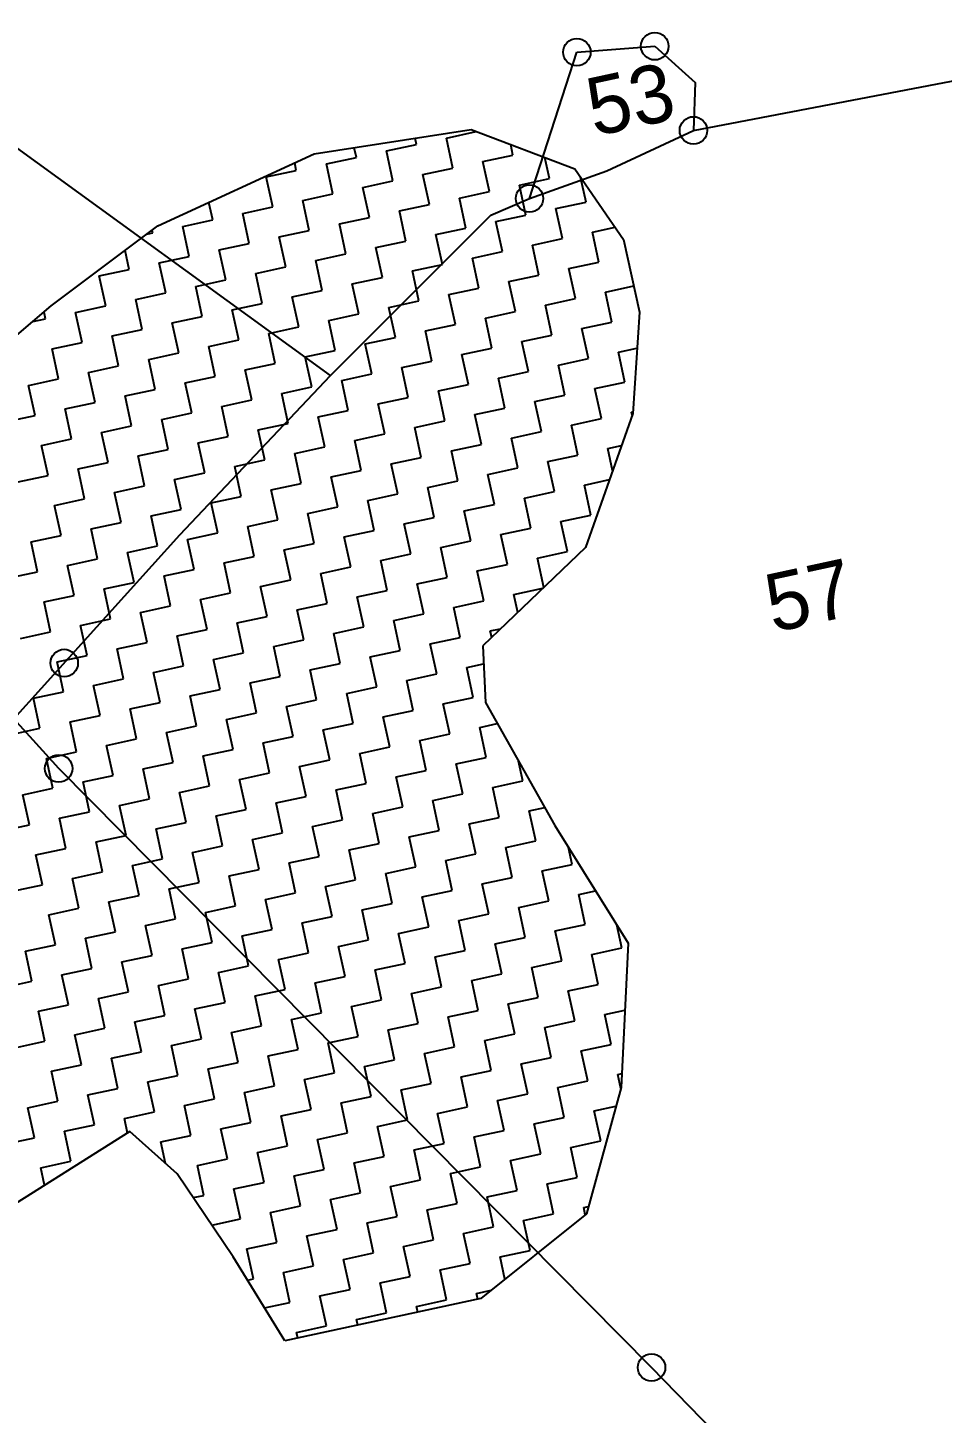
# Model space of a CAD drawing. Header units: metres. Extents: x 328584 to 331613, y 1804654 to 1807240.
# Drawn here: x 330868.3 to 331145.3, y 1806359.9 to 1806779.8 of the extents above; entities that cross this region are included whole.
import ezdxf

# ---------------------------------------------------------------- set-up
doc = ezdxf.new("R2010")
doc.units = ezdxf.units.M
for name, color, linetype in [('POLY_HATCH', 12, 'Continuous'), ('POLY_PARCEL', 6, 'Continuous'), ('TEXT_PARCEL', 7, 'Continuous')]:
    doc.layers.add(name, color=color, linetype=linetype)
doc.styles.add('TEXT_MAP', font='', dxfattribs={"height": 0.5})
doc.styles.get('TEXT_MAP').set_extended_font_data('Kruti Dev 050')

msp = doc.modelspace()

# ---------------------------------------------------------------- linework, layer by layer
for centre in [(331058.18, 1806774.23), (331034.61, 1806772.44), (331069.9, 1806748.72), (331020.25, 1806728.07), (330879.33, 1806587.28), (330877.65, 1806555.31), (331057.23, 1806373.76)]:
    msp.add_circle(centre, 4.16)
at = {"layer": 'POLY_HATCH'}
for p, q in [((330955.02, 1806741.58), (331002.55, 1806748.98)), ((331002.55, 1806748.98), (331034.03, 1806737.03)), ((330907.72, 1806719.81), (330955.02, 1806741.58)), ((331034.03, 1806737.03), (331048.76, 1806715.69)), ((330875.42, 1806695.5), (330907.72, 1806719.81)), ((331048.76, 1806715.69), (331053.53, 1806693.63)), ((330857.1, 1806680), (330875.42, 1806695.5)), ((331053.53, 1806693.63), (331051.51, 1806662.9)), ((331051.51, 1806662.9), (331037.18, 1806622.28)), ((331037.18, 1806622.28), (331006.07, 1806592.46)), ((331006.07, 1806592.46), (331006.89, 1806575.32)), ((331006.89, 1806575.32), (331027.95, 1806538.04)), ((331027.95, 1806538.04), (331050.11, 1806502.43)), ((331050.11, 1806502.43), (331048.01, 1806458.68)), ((331048.01, 1806458.68), (331037.52, 1806420.34)), ((330899.22, 1806445.25), (330843.26, 1806410.06)), ((330913.54, 1806432.48), (330899.22, 1806445.25)), ((330930.54, 1806407.3), (330913.54, 1806432.48)), ((331037.52, 1806420.34), (331005.52, 1806394.66)), ((330946.17, 1806381.82), (330930.54, 1806407.3)), ((331005.52, 1806394.66), (330946.17, 1806381.82))]:
    msp.add_line(p, q, dxfattribs=at)
at = {"layer": 'POLY_HATCH', "linetype": 'Continuous'}
for p, q in [((330995.1, 1806746.41), (331004.14, 1806748.37)), ((330976.91, 1806742.48), (330986, 1806744.45)), ((330986, 1806744.45), (330985.59, 1806746.34)), ((330997.06, 1806737.32), (330995.1, 1806746.41)), ((331015.25, 1806741.26), (331014.56, 1806744.42)), ((330958.73, 1806738.55), (330967.82, 1806740.51)), ((330967.82, 1806740.51), (330967.18, 1806743.48)), ((330978.88, 1806733.39), (330976.91, 1806742.48)), ((331006.15, 1806739.29), (331015.25, 1806741.26)), ((331026.31, 1806734.13), (331024.93, 1806740.48)), ((330940.54, 1806734.61), (330949.63, 1806736.58)), ((330949.63, 1806736.58), (330949.14, 1806738.87)), ((330960.69, 1806729.45), (330958.73, 1806738.55)), ((330987.97, 1806735.36), (330997.06, 1806737.32)), ((330989.94, 1806726.26), (330987.97, 1806735.36)), ((331008.12, 1806730.2), (331006.15, 1806739.29)), ((330942.51, 1806725.52), (330940.54, 1806734.61)), ((330969.78, 1806731.42), (330978.88, 1806733.39)), ((330971.75, 1806722.33), (330969.78, 1806731.42)), ((331017.21, 1806732.16), (331026.31, 1806734.13)), ((331019.18, 1806723.07), (331017.21, 1806732.16)), ((331037.37, 1806727.01), (331035.73, 1806734.56)), ((330924.32, 1806721.59), (330923.17, 1806726.92)), ((330951.6, 1806727.49), (330960.69, 1806729.45)), ((330953.57, 1806718.39), (330951.6, 1806727.49)), ((330999.03, 1806728.23), (331008.12, 1806730.2)), ((331001, 1806719.14), (330999.03, 1806728.23)), ((331028.27, 1806725.04), (331037.37, 1806727.01)), ((330933.41, 1806723.55), (330942.51, 1806725.52)), ((330935.38, 1806714.46), (330933.41, 1806723.55)), ((330980.84, 1806724.3), (330989.94, 1806726.26)), ((330982.81, 1806715.2), (330980.84, 1806724.3)), ((331010.09, 1806721.1), (331019.18, 1806723.07)), ((331030.24, 1806715.95), (331028.27, 1806725.04)), ((330906.14, 1806717.65), (330905.96, 1806718.48)), ((330915.23, 1806719.62), (330924.32, 1806721.59)), ((330917.2, 1806710.53), (330915.23, 1806719.62)), ((330962.66, 1806720.36), (330971.75, 1806722.33)), ((330964.63, 1806711.27), (330962.66, 1806720.36)), ((330991.9, 1806717.17), (331001, 1806719.14)), ((331012.06, 1806712.01), (331010.09, 1806721.1)), ((331039.33, 1806717.91), (331046.2, 1806719.4)), ((330904.34, 1806717.26), (330906.14, 1806717.65)), ((330926.29, 1806712.49), (330935.38, 1806714.46)), ((330944.47, 1806716.43), (330953.57, 1806718.39)), ((330946.44, 1806707.34), (330944.47, 1806716.43)), ((330973.72, 1806713.24), (330982.81, 1806715.2)), ((330993.87, 1806708.08), (330991.9, 1806717.17)), ((331021.15, 1806713.98), (331030.24, 1806715.95)), ((331041.3, 1806708.82), (331039.33, 1806717.91)), ((330899.01, 1806706.59), (330897.77, 1806712.32)), ((330908.1, 1806708.56), (330917.2, 1806710.53)), ((330928.26, 1806703.4), (330926.29, 1806712.49)), ((330955.53, 1806709.3), (330964.63, 1806711.27)), ((330975.69, 1806704.14), (330973.72, 1806713.24)), ((331002.96, 1806710.04), (331012.06, 1806712.01)), ((331023.12, 1806704.89), (331021.15, 1806713.98)), ((330889.92, 1806704.63), (330899.01, 1806706.59)), ((330910.07, 1806699.47), (330908.1, 1806708.56)), ((330937.35, 1806705.37), (330946.44, 1806707.34)), ((330957.5, 1806700.21), (330955.53, 1806709.3)), ((330984.78, 1806706.11), (330993.87, 1806708.08)), ((330986.75, 1806697.02), (330984.78, 1806706.11)), ((331004.93, 1806700.95), (331002.96, 1806710.04)), ((331032.21, 1806706.85), (331041.3, 1806708.82)), ((331034.18, 1806697.76), (331032.21, 1806706.85)), ((330891.89, 1806695.53), (330889.92, 1806704.63)), ((330919.16, 1806701.43), (330928.26, 1806703.4)), ((330939.32, 1806696.28), (330937.35, 1806705.37)), ((330966.59, 1806702.18), (330975.69, 1806704.14)), ((330968.56, 1806693.08), (330966.59, 1806702.18)), ((331014.02, 1806702.92), (331023.12, 1806704.89)), ((331015.99, 1806693.83), (331014.02, 1806702.92)), ((330900.98, 1806697.5), (330910.07, 1806699.47)), ((330902.95, 1806688.41), (330900.98, 1806697.5)), ((330921.13, 1806692.34), (330919.16, 1806701.43)), ((330948.41, 1806698.24), (330957.5, 1806700.21)), ((330950.38, 1806689.15), (330948.41, 1806698.24)), ((330995.84, 1806698.99), (331004.93, 1806700.95)), ((330997.81, 1806689.89), (330995.84, 1806698.99)), ((331025.08, 1806695.79), (331034.18, 1806697.76)), ((331043.27, 1806699.73), (331051.81, 1806701.58)), ((331045.23, 1806690.64), (331043.27, 1806699.73)), ((330873.7, 1806691.6), (330873.25, 1806693.67)), ((330882.79, 1806693.57), (330891.89, 1806695.53)), ((330884.76, 1806684.47), (330882.79, 1806693.57)), ((330930.22, 1806694.31), (330939.32, 1806696.28)), ((330932.19, 1806685.22), (330930.22, 1806694.31)), ((330977.65, 1806695.05), (330986.75, 1806697.02)), ((330979.62, 1806685.96), (330977.65, 1806695.05)), ((331006.9, 1806691.86), (331015.99, 1806693.83)), ((331027.05, 1806686.7), (331025.08, 1806695.79)), ((330869.81, 1806690.76), (330873.7, 1806691.6)), ((330912.04, 1806690.37), (330921.13, 1806692.34)), ((330914.01, 1806681.28), (330912.04, 1806690.37)), ((330941.28, 1806687.18), (330950.38, 1806689.15)), ((330959.47, 1806691.12), (330968.56, 1806693.08)), ((330961.43, 1806682.02), (330959.47, 1806691.12)), ((330988.71, 1806687.93), (330997.81, 1806689.89)), ((331008.86, 1806682.77), (331006.9, 1806691.86)), ((331036.14, 1806688.67), (331045.23, 1806690.64)), ((330893.85, 1806686.44), (330902.95, 1806688.41)), ((330895.82, 1806677.35), (330893.85, 1806686.44)), ((330923.1, 1806683.25), (330932.19, 1806685.22)), ((330943.25, 1806678.09), (330941.28, 1806687.18)), ((330970.53, 1806683.99), (330979.62, 1806685.96)), ((330990.68, 1806678.83), (330988.71, 1806687.93)), ((331017.96, 1806684.73), (331027.05, 1806686.7)), ((331038.11, 1806679.58), (331036.14, 1806688.67)), ((330875.67, 1806682.51), (330884.76, 1806684.47)), ((330877.64, 1806673.41), (330875.67, 1806682.51)), ((330904.91, 1806679.31), (330914.01, 1806681.28)), ((330925.06, 1806674.16), (330923.1, 1806683.25)), ((330952.34, 1806680.06), (330961.43, 1806682.02)), ((330972.49, 1806674.9), (330970.53, 1806683.99)), ((330999.77, 1806680.8), (331008.86, 1806682.77)), ((331001.74, 1806671.71), (330999.77, 1806680.8)), ((331019.92, 1806675.64), (331017.96, 1806684.73)), ((331047.2, 1806681.54), (331052.81, 1806682.76)), ((331049.17, 1806672.45), (331047.2, 1806681.54)), ((330886.73, 1806675.38), (330895.82, 1806677.35)), ((330906.88, 1806670.22), (330904.91, 1806679.31)), ((330934.16, 1806676.12), (330943.25, 1806678.09)), ((330954.31, 1806670.97), (330952.34, 1806680.06)), ((330981.59, 1806676.87), (330990.68, 1806678.83)), ((330983.55, 1806667.77), (330981.59, 1806676.87)), ((331029.02, 1806677.61), (331038.11, 1806679.58)), ((331030.98, 1806668.52), (331029.02, 1806677.61)), ((330868.54, 1806671.45), (330877.64, 1806673.41)), ((330888.69, 1806666.29), (330886.73, 1806675.38)), ((330915.97, 1806672.19), (330925.06, 1806674.16)), ((330936.12, 1806667.03), (330934.16, 1806676.12)), ((330963.4, 1806672.93), (330972.49, 1806674.9)), ((330965.37, 1806663.84), (330963.4, 1806672.93)), ((331010.83, 1806673.67), (331019.92, 1806675.64)), ((331012.8, 1806664.58), (331010.83, 1806673.67)), ((331040.08, 1806670.48), (331049.17, 1806672.45)), ((330870.51, 1806662.35), (330868.54, 1806671.45)), ((330897.79, 1806668.26), (330906.88, 1806670.22)), ((330899.75, 1806659.16), (330897.79, 1806668.26)), ((330917.94, 1806663.1), (330915.97, 1806672.19)), ((330945.22, 1806669), (330954.31, 1806670.97)), ((330947.18, 1806659.91), (330945.22, 1806669)), ((330992.65, 1806669.74), (331001.74, 1806671.71)), ((330994.61, 1806660.65), (330992.65, 1806669.74)), ((331021.89, 1806666.55), (331030.98, 1806668.52)), ((331042.04, 1806661.39), (331040.08, 1806670.48)), ((330879.6, 1806664.32), (330888.69, 1806666.29)), ((330881.57, 1806655.23), (330879.6, 1806664.32)), ((330927.03, 1806665.06), (330936.12, 1806667.03)), ((330929, 1806655.97), (330927.03, 1806665.06)), ((330974.46, 1806665.81), (330983.55, 1806667.77)), ((330976.43, 1806656.71), (330974.46, 1806665.81)), ((331003.71, 1806662.62), (331012.8, 1806664.58)), ((331023.86, 1806657.46), (331021.89, 1806666.55)), ((330861.42, 1806660.39), (330870.51, 1806662.35)), ((330908.85, 1806661.13), (330917.94, 1806663.1)), ((330910.81, 1806652.04), (330908.85, 1806661.13)), ((330938.09, 1806657.94), (330947.18, 1806659.91)), ((330956.28, 1806661.87), (330965.37, 1806663.84)), ((330958.24, 1806652.78), (330956.28, 1806661.87)), ((330985.52, 1806658.68), (330994.61, 1806660.65)), ((331005.67, 1806653.52), (331003.71, 1806662.62)), ((331032.95, 1806659.42), (331042.04, 1806661.39)), ((331051.14, 1806663.36), (331051.55, 1806663.45)), ((331051.34, 1806662.41), (331051.14, 1806663.36)), ((330890.66, 1806657.2), (330899.75, 1806659.16)), ((330892.63, 1806648.1), (330890.66, 1806657.2)), ((330919.91, 1806654), (330929, 1806655.97)), ((330940.06, 1806648.85), (330938.09, 1806657.94)), ((330967.34, 1806654.75), (330976.43, 1806656.71)), ((330987.49, 1806649.59), (330985.52, 1806658.68)), ((331014.77, 1806655.49), (331023.86, 1806657.46)), ((331016.73, 1806646.4), (331014.77, 1806655.49)), ((331034.92, 1806650.33), (331032.95, 1806659.42)), ((330872.48, 1806653.26), (330881.57, 1806655.23)), ((330874.44, 1806644.17), (330872.48, 1806653.26)), ((330901.72, 1806650.07), (330910.81, 1806652.04)), ((330921.87, 1806644.91), (330919.91, 1806654)), ((330949.15, 1806650.81), (330958.24, 1806652.78)), ((330969.3, 1806645.65), (330967.34, 1806654.75)), ((330996.58, 1806651.56), (331005.67, 1806653.52)), ((330998.55, 1806642.46), (330996.58, 1806651.56)), ((331044.01, 1806652.3), (331048.08, 1806653.18)), ((331045.44, 1806645.69), (331044.01, 1806652.3)), ((330883.54, 1806646.14), (330892.63, 1806648.1)), ((330903.69, 1806640.98), (330901.72, 1806650.07)), ((330930.97, 1806646.88), (330940.06, 1806648.85)), ((330951.12, 1806641.72), (330949.15, 1806650.81)), ((330978.4, 1806647.62), (330987.49, 1806649.59)), ((330980.36, 1806638.53), (330978.4, 1806647.62)), ((331025.83, 1806648.36), (331034.92, 1806650.33)), ((331027.79, 1806639.27), (331025.83, 1806648.36)), ((330865.35, 1806642.2), (330874.44, 1806644.17)), ((330885.5, 1806637.04), (330883.54, 1806646.14)), ((330912.78, 1806642.94), (330921.87, 1806644.91)), ((330914.75, 1806633.85), (330912.78, 1806642.94)), ((330932.93, 1806637.79), (330930.97, 1806646.88)), ((330960.21, 1806643.69), (330969.3, 1806645.65)), ((330962.18, 1806634.6), (330960.21, 1806643.69)), ((331007.64, 1806644.43), (331016.73, 1806646.4)), ((331009.61, 1806635.34), (331007.64, 1806644.43)), ((331036.88, 1806641.24), (331044.45, 1806642.87)), ((330894.6, 1806639.01), (330903.69, 1806640.98)), ((330896.56, 1806629.92), (330894.6, 1806639.01)), ((330942.03, 1806639.75), (330951.12, 1806641.72)), ((330943.99, 1806630.66), (330942.03, 1806639.75)), ((330989.46, 1806640.5), (330998.55, 1806642.46)), ((330991.42, 1806631.4), (330989.46, 1806640.5)), ((331018.7, 1806637.3), (331027.79, 1806639.27)), ((331038.85, 1806632.15), (331036.88, 1806641.24)), ((330876.41, 1806635.08), (330885.5, 1806637.04)), ((330878.38, 1806625.98), (330876.41, 1806635.08)), ((330923.84, 1806635.82), (330932.93, 1806637.79)), ((330925.81, 1806626.73), (330923.84, 1806635.82)), ((330953.09, 1806632.63), (330962.18, 1806634.6)), ((330971.27, 1806636.56), (330980.36, 1806638.53)), ((330973.24, 1806627.47), (330971.27, 1806636.56)), ((331000.51, 1806633.37), (331009.61, 1806635.34)), ((331020.67, 1806628.21), (331018.7, 1806637.3)), ((330905.66, 1806631.89), (330914.75, 1806633.85)), ((330907.62, 1806622.79), (330905.66, 1806631.89)), ((330934.9, 1806628.69), (330943.99, 1806630.66)), ((330955.05, 1806623.54), (330953.09, 1806632.63)), ((330982.33, 1806629.44), (330991.42, 1806631.4)), ((331002.48, 1806624.28), (331000.51, 1806633.37)), ((331029.76, 1806630.18), (331038.85, 1806632.15)), ((330887.47, 1806627.95), (330896.56, 1806629.92)), ((330889.44, 1806618.86), (330887.47, 1806627.95)), ((330916.71, 1806624.76), (330925.81, 1806626.73)), ((330936.87, 1806619.6), (330934.9, 1806628.69)), ((330964.14, 1806625.5), (330973.24, 1806627.47)), ((330984.3, 1806620.34), (330982.33, 1806629.44)), ((331011.57, 1806626.25), (331020.67, 1806628.21)), ((331013.54, 1806617.15), (331011.57, 1806626.25)), ((331031.73, 1806621.09), (331029.76, 1806630.18)), ((330869.29, 1806624.02), (330878.38, 1806625.98)), ((330871.25, 1806614.92), (330869.29, 1806624.02)), ((330898.53, 1806620.83), (330907.62, 1806622.79)), ((330918.68, 1806615.67), (330916.71, 1806624.76)), ((330945.96, 1806621.57), (330955.05, 1806623.54)), ((330966.11, 1806616.41), (330964.14, 1806625.5)), ((330993.39, 1806622.31), (331002.48, 1806624.28)), ((330995.36, 1806613.22), (330993.39, 1806622.31)), ((330880.34, 1806616.89), (330889.44, 1806618.86)), ((330900.5, 1806611.73), (330898.53, 1806620.83)), ((330927.77, 1806617.63), (330936.87, 1806619.6)), ((330947.93, 1806612.48), (330945.96, 1806621.57)), ((330975.2, 1806618.38), (330984.3, 1806620.34)), ((330977.17, 1806609.28), (330975.2, 1806618.38)), ((331022.63, 1806619.12), (331031.73, 1806621.09)), ((331024.57, 1806610.19), (331022.63, 1806619.12)), ((330862.16, 1806612.96), (330871.25, 1806614.92)), ((330882.31, 1806607.8), (330880.34, 1806616.89)), ((330909.59, 1806613.7), (330918.68, 1806615.67)), ((330911.56, 1806604.61), (330909.59, 1806613.7)), ((330929.74, 1806608.54), (330927.77, 1806617.63)), ((330957.02, 1806614.44), (330966.11, 1806616.41)), ((330958.99, 1806605.35), (330957.02, 1806614.44)), ((331004.45, 1806615.19), (331013.54, 1806617.15)), ((331006.42, 1806606.09), (331004.45, 1806615.19)), ((330891.4, 1806609.77), (330900.5, 1806611.73)), ((330893.37, 1806600.67), (330891.4, 1806609.77)), ((330938.83, 1806610.51), (330947.93, 1806612.48)), ((330940.8, 1806601.42), (330938.83, 1806610.51)), ((330968.08, 1806607.32), (330977.17, 1806609.28)), ((330986.26, 1806611.25), (330995.36, 1806613.22)), ((330988.23, 1806602.16), (330986.26, 1806611.25)), ((331015.51, 1806608.06), (331024.34, 1806609.97)), ((330873.22, 1806605.83), (330882.31, 1806607.8)), ((330875.19, 1806596.74), (330873.22, 1806605.83)), ((330920.65, 1806606.57), (330929.74, 1806608.54)), ((330922.62, 1806597.48), (330920.65, 1806606.57)), ((330949.89, 1806603.38), (330958.99, 1806605.35)), ((330970.05, 1806598.22), (330968.08, 1806607.32)), ((330997.32, 1806604.13), (331006.42, 1806606.09)), ((331016.68, 1806602.63), (331015.51, 1806608.06)), ((330902.46, 1806602.64), (330911.56, 1806604.61)), ((330904.43, 1806593.55), (330902.46, 1806602.64)), ((330931.71, 1806599.45), (330940.8, 1806601.42)), ((330951.86, 1806594.29), (330949.89, 1806603.38)), ((330979.14, 1806600.19), (330988.23, 1806602.16)), ((330999.29, 1806595.03), (330997.32, 1806604.13)), ((330866.09, 1806594.77), (330875.19, 1806596.74)), ((330884.28, 1806598.71), (330893.37, 1806600.67)), ((330886.25, 1806589.61), (330884.28, 1806598.71)), ((330913.52, 1806595.52), (330922.62, 1806597.48)), ((330933.68, 1806590.36), (330931.71, 1806599.45)), ((330960.95, 1806596.26), (330970.05, 1806598.22)), ((330981.11, 1806591.1), (330979.14, 1806600.19)), ((331008.38, 1806597), (331011.51, 1806597.68)), ((331008.8, 1806595.08), (331008.38, 1806597)), ((330895.34, 1806591.58), (330904.43, 1806593.55)), ((330915.49, 1806586.42), (330913.52, 1806595.52)), ((330942.77, 1806592.32), (330951.86, 1806594.29)), ((330962.92, 1806587.17), (330960.95, 1806596.26)), ((330990.2, 1806593.07), (330999.29, 1806595.03)), ((330992.16, 1806583.97), (330990.2, 1806593.07)), ((330877.15, 1806587.65), (330886.25, 1806589.61)), ((330897.31, 1806582.49), (330895.34, 1806591.58)), ((330924.58, 1806588.39), (330933.68, 1806590.36)), ((330926.55, 1806579.3), (330924.58, 1806588.39)), ((330944.74, 1806583.23), (330942.77, 1806592.32)), ((330972.01, 1806589.13), (330981.11, 1806591.1)), ((330973.98, 1806580.04), (330972.01, 1806589.13)), ((330879.12, 1806578.55), (330877.15, 1806587.65)), ((330906.4, 1806584.46), (330915.49, 1806586.42)), ((330908.37, 1806575.36), (330906.4, 1806584.46)), ((330953.83, 1806585.2), (330962.92, 1806587.17)), ((330955.79, 1806576.11), (330953.83, 1806585.2)), ((331001.26, 1806585.94), (331006.33, 1806587.04)), ((331003.22, 1806576.85), (331001.26, 1806585.94)), ((330888.21, 1806580.52), (330897.31, 1806582.49)), ((330890.18, 1806571.43), (330888.21, 1806580.52)), ((330935.64, 1806581.26), (330944.74, 1806583.23)), ((330937.61, 1806572.17), (330935.64, 1806581.26)), ((330964.89, 1806578.07), (330973.98, 1806580.04)), ((330983.07, 1806582.01), (330992.16, 1806583.97)), ((330985.04, 1806572.91), (330983.07, 1806582.01)), ((330870.03, 1806576.59), (330879.12, 1806578.55)), ((330871.99, 1806567.5), (330870.03, 1806576.59)), ((330917.46, 1806577.33), (330926.55, 1806579.3)), ((330919.42, 1806568.24), (330917.46, 1806577.33)), ((330946.7, 1806574.14), (330955.79, 1806576.11)), ((330966.85, 1806568.98), (330964.89, 1806578.07)), ((330994.13, 1806574.88), (331003.22, 1806576.85)), ((330899.27, 1806573.4), (330908.37, 1806575.36)), ((330901.24, 1806564.3), (330899.27, 1806573.4)), ((330928.52, 1806570.2), (330937.61, 1806572.17)), ((330948.67, 1806565.05), (330946.7, 1806574.14)), ((330975.95, 1806570.95), (330985.04, 1806572.91)), ((330996.1, 1806565.79), (330994.13, 1806574.88)), ((330862.9, 1806565.53), (330871.99, 1806567.5)), ((330881.09, 1806569.46), (330890.18, 1806571.43)), ((330883.05, 1806560.37), (330881.09, 1806569.46)), ((330910.33, 1806566.27), (330919.42, 1806568.24)), ((330930.48, 1806561.11), (330928.52, 1806570.2)), ((330957.76, 1806567.01), (330966.85, 1806568.98)), ((330977.91, 1806561.85), (330975.95, 1806570.95)), ((331005.19, 1806567.76), (331010.51, 1806568.91)), ((331007.16, 1806558.66), (331005.19, 1806567.76)), ((330892.15, 1806562.34), (330901.24, 1806564.3)), ((330912.3, 1806557.18), (330910.33, 1806566.27)), ((330939.58, 1806563.08), (330948.67, 1806565.05)), ((330941.54, 1806553.99), (330939.58, 1806563.08)), ((330959.73, 1806557.92), (330957.76, 1806567.01)), ((330987.01, 1806563.82), (330996.1, 1806565.79)), ((330988.97, 1806554.73), (330987.01, 1806563.82)), ((330873.96, 1806558.4), (330883.05, 1806560.37)), ((330894.11, 1806553.24), (330892.15, 1806562.34)), ((330921.39, 1806559.15), (330930.48, 1806561.11)), ((330923.36, 1806550.05), (330921.39, 1806559.15)), ((330968.82, 1806559.89), (330977.91, 1806561.85)), ((330970.79, 1806550.8), (330968.82, 1806559.89)), ((330875.93, 1806549.31), (330873.96, 1806558.4)), ((330903.21, 1806555.21), (330912.3, 1806557.18)), ((330905.17, 1806546.12), (330903.21, 1806555.21)), ((330950.64, 1806555.95), (330959.73, 1806557.92)), ((330952.6, 1806546.86), (330950.64, 1806555.95)), ((330979.88, 1806552.76), (330988.97, 1806554.73)), ((330998.07, 1806556.7), (331007.16, 1806558.66)), ((331000.03, 1806547.6), (330998.07, 1806556.7)), ((331018.22, 1806551.54), (331016.91, 1806557.58)), ((330885.02, 1806551.28), (330894.11, 1806553.24)), ((330886.99, 1806542.18), (330885.02, 1806551.28)), ((330932.45, 1806552.02), (330941.54, 1806553.99)), ((330934.42, 1806542.93), (330932.45, 1806552.02)), ((330961.7, 1806548.83), (330970.79, 1806550.8)), ((330981.85, 1806543.67), (330979.88, 1806552.76)), ((331009.13, 1806549.57), (331018.22, 1806551.54)), ((330866.84, 1806547.34), (330875.93, 1806549.31)), ((330868.8, 1806538.25), (330866.84, 1806547.34)), ((330914.27, 1806548.09), (330923.36, 1806550.05)), ((330916.23, 1806538.99), (330914.27, 1806548.09)), ((330943.51, 1806544.89), (330952.6, 1806546.86)), ((330963.66, 1806539.74), (330961.7, 1806548.83)), ((330990.94, 1806545.64), (331000.03, 1806547.6)), ((331011.09, 1806540.48), (331009.13, 1806549.57)), ((330877.9, 1806540.22), (330886.99, 1806542.18)), ((330896.08, 1806544.15), (330905.17, 1806546.12)), ((330898.05, 1806535.06), (330896.08, 1806544.15)), ((330925.33, 1806540.96), (330934.42, 1806542.93)), ((330945.48, 1806535.8), (330943.51, 1806544.89)), ((330972.76, 1806541.7), (330981.85, 1806543.67)), ((330992.91, 1806536.54), (330990.94, 1806545.64)), ((331020.18, 1806542.45), (331024.89, 1806543.46)), ((331022.15, 1806533.35), (331020.18, 1806542.45)), ((330859.71, 1806536.28), (330868.8, 1806538.25)), ((330879.86, 1806531.12), (330877.9, 1806540.22)), ((330907.14, 1806537.03), (330916.23, 1806538.99)), ((330927.29, 1806531.87), (330925.33, 1806540.96)), ((330954.57, 1806537.77), (330963.66, 1806539.74)), ((330974.72, 1806532.61), (330972.76, 1806541.7)), ((331002, 1806538.51), (331011.09, 1806540.48)), ((331003.97, 1806529.42), (331002, 1806538.51)), ((330888.96, 1806533.09), (330898.05, 1806535.06)), ((330909.11, 1806527.93), (330907.14, 1806537.03)), ((330936.39, 1806533.83), (330945.48, 1806535.8)), ((330938.35, 1806524.74), (330936.39, 1806533.83)), ((330956.54, 1806528.68), (330954.57, 1806537.77)), ((330983.81, 1806534.58), (330992.91, 1806536.54)), ((330985.78, 1806525.48), (330983.81, 1806534.58)), ((330870.77, 1806529.16), (330879.86, 1806531.12)), ((330890.92, 1806524), (330888.96, 1806533.09)), ((330918.2, 1806529.9), (330927.29, 1806531.87)), ((330920.17, 1806520.81), (330918.2, 1806529.9)), ((330965.63, 1806530.64), (330974.72, 1806532.61)), ((330967.6, 1806521.55), (330965.63, 1806530.64)), ((331013.06, 1806531.39), (331022.15, 1806533.35)), ((331015.03, 1806522.29), (331013.06, 1806531.39)), ((331033.21, 1806526.23), (331032.1, 1806531.38)), ((330872.74, 1806520.07), (330870.77, 1806529.16)), ((330900.02, 1806525.97), (330909.11, 1806527.93)), ((330901.98, 1806516.87), (330900.02, 1806525.97)), ((330947.44, 1806526.71), (330956.54, 1806528.68)), ((330949.41, 1806517.62), (330947.44, 1806526.71)), ((330976.69, 1806523.52), (330985.78, 1806525.48)), ((330994.87, 1806527.45), (331003.97, 1806529.42)), ((330996.84, 1806518.36), (330994.87, 1806527.45)), ((331024.12, 1806524.26), (331033.21, 1806526.23)), ((330881.83, 1806522.03), (330890.92, 1806524)), ((330883.8, 1806512.94), (330881.83, 1806522.03)), ((330929.26, 1806522.78), (330938.35, 1806524.74)), ((330931.23, 1806513.68), (330929.26, 1806522.78)), ((330958.5, 1806519.58), (330967.6, 1806521.55)), ((330978.66, 1806514.43), (330976.69, 1806523.52)), ((331005.93, 1806520.33), (331015.03, 1806522.29)), ((331026.09, 1806515.17), (331024.12, 1806524.26)), ((330863.65, 1806518.1), (330872.74, 1806520.07)), ((330892.89, 1806514.91), (330901.98, 1806516.87)), ((330911.07, 1806518.84), (330920.17, 1806520.81)), ((330913.04, 1806509.75), (330911.07, 1806518.84)), ((330940.32, 1806515.65), (330949.41, 1806517.62)), ((330960.47, 1806510.49), (330958.5, 1806519.58)), ((330987.75, 1806516.39), (330996.84, 1806518.36)), ((331007.9, 1806511.23), (331005.93, 1806520.33)), ((331035.18, 1806517.13), (331040.27, 1806518.24)), ((331037.15, 1806508.04), (331035.18, 1806517.13)), ((330874.7, 1806510.97), (330883.8, 1806512.94)), ((330894.86, 1806505.81), (330892.89, 1806514.91)), ((330922.13, 1806511.72), (330931.23, 1806513.68)), ((330942.29, 1806506.56), (330940.32, 1806515.65)), ((330969.56, 1806512.46), (330978.66, 1806514.43)), ((330989.72, 1806507.3), (330987.75, 1806516.39)), ((331016.99, 1806513.2), (331026.09, 1806515.17)), ((331018.96, 1806504.11), (331016.99, 1806513.2)), ((330876.67, 1806501.88), (330874.7, 1806510.97)), ((330903.95, 1806507.78), (330913.04, 1806509.75)), ((330924.1, 1806502.62), (330922.13, 1806511.72)), ((330951.38, 1806508.52), (330960.47, 1806510.49)), ((330953.35, 1806499.43), (330951.38, 1806508.52)), ((330971.53, 1806503.37), (330969.56, 1806512.46)), ((330998.81, 1806509.27), (331007.9, 1806511.23)), ((331000.78, 1806500.17), (330998.81, 1806509.27)), ((330885.76, 1806503.85), (330894.86, 1806505.81)), ((330905.92, 1806498.69), (330903.95, 1806507.78)), ((330933.19, 1806504.59), (330942.29, 1806506.56)), ((330935.16, 1806495.5), (330933.19, 1806504.59)), ((330980.62, 1806505.33), (330989.72, 1806507.3)), ((330982.59, 1806496.24), (330980.62, 1806505.33)), ((331028.05, 1806506.08), (331037.15, 1806508.04)), ((331030.02, 1806496.98), (331028.05, 1806506.08)), ((331048.21, 1806500.92), (331046.69, 1806507.92)), ((330867.58, 1806499.91), (330876.67, 1806501.88)), ((330887.73, 1806494.75), (330885.76, 1806503.85)), ((330915.01, 1806500.66), (330924.1, 1806502.62)), ((330916.98, 1806491.56), (330915.01, 1806500.66)), ((330962.44, 1806501.4), (330971.53, 1806503.37)), ((330964.41, 1806492.31), (330962.44, 1806501.4)), ((330991.68, 1806498.21), (331000.78, 1806500.17)), ((331009.87, 1806502.14), (331018.96, 1806504.11)), ((331011.84, 1806493.05), (331009.87, 1806502.14)), ((331039.11, 1806498.95), (331048.21, 1806500.92)), ((330869.55, 1806490.82), (330867.58, 1806499.91)), ((330896.82, 1806496.72), (330905.92, 1806498.69)), ((330898.79, 1806487.63), (330896.82, 1806496.72)), ((330944.25, 1806497.46), (330953.35, 1806499.43)), ((330946.22, 1806488.37), (330944.25, 1806497.46)), ((330973.5, 1806494.27), (330982.59, 1806496.24)), ((330993.65, 1806489.11), (330991.68, 1806498.21)), ((331020.93, 1806495.02), (331030.02, 1806496.98)), ((331041.08, 1806489.86), (331039.11, 1806498.95)), ((330878.64, 1806492.79), (330887.73, 1806494.75)), ((330880.61, 1806483.7), (330878.64, 1806492.79)), ((330926.07, 1806493.53), (330935.16, 1806495.5)), ((330928.04, 1806484.44), (330926.07, 1806493.53)), ((330955.31, 1806490.34), (330964.41, 1806492.31)), ((330975.46, 1806485.18), (330973.5, 1806494.27)), ((331002.74, 1806491.08), (331011.84, 1806493.05)), ((331022.89, 1806485.92), (331020.93, 1806495.02)), ((330860.45, 1806488.85), (330869.55, 1806490.82)), ((330889.7, 1806485.66), (330898.79, 1806487.63)), ((330907.88, 1806489.6), (330916.98, 1806491.56)), ((330909.85, 1806480.5), (330907.88, 1806489.6)), ((330937.13, 1806486.4), (330946.22, 1806488.37)), ((330957.28, 1806481.25), (330955.31, 1806490.34)), ((330984.56, 1806487.15), (330993.65, 1806489.11)), ((331004.71, 1806481.99), (331002.74, 1806491.08)), ((331031.99, 1806487.89), (331041.08, 1806489.86)), ((331033.95, 1806478.8), (331031.99, 1806487.89)), ((330871.51, 1806481.73), (330880.61, 1806483.7)), ((330891.67, 1806476.57), (330889.7, 1806485.66)), ((330918.94, 1806482.47), (330928.04, 1806484.44)), ((330939.09, 1806477.31), (330937.13, 1806486.4)), ((330966.37, 1806483.21), (330975.46, 1806485.18)), ((330986.52, 1806478.06), (330984.56, 1806487.15)), ((331013.8, 1806483.96), (331022.89, 1806485.92)), ((331015.77, 1806474.86), (331013.8, 1806483.96)), ((330873.48, 1806472.64), (330871.51, 1806481.73)), ((330900.76, 1806478.54), (330909.85, 1806480.5)), ((330920.91, 1806473.38), (330918.94, 1806482.47)), ((330948.19, 1806479.28), (330957.28, 1806481.25)), ((330950.15, 1806470.19), (330948.19, 1806479.28)), ((330968.34, 1806474.12), (330966.37, 1806483.21)), ((330995.62, 1806480.02), (331004.71, 1806481.99)), ((330997.58, 1806470.93), (330995.62, 1806480.02)), ((331043.05, 1806480.76), (331049.13, 1806482.08)), ((331045.01, 1806471.67), (331043.05, 1806480.76)), ((330882.57, 1806474.6), (330891.67, 1806476.57)), ((330902.72, 1806469.44), (330900.76, 1806478.54)), ((330930, 1806475.35), (330939.09, 1806477.31)), ((330931.97, 1806466.25), (330930, 1806475.35)), ((330977.43, 1806476.09), (330986.52, 1806478.06)), ((330979.4, 1806467), (330977.43, 1806476.09)), ((331024.86, 1806476.83), (331033.95, 1806478.8)), ((331026.83, 1806467.74), (331024.86, 1806476.83)), ((330864.39, 1806470.67), (330873.48, 1806472.64)), ((330884.54, 1806465.51), (330882.57, 1806474.6)), ((330911.82, 1806471.41), (330920.91, 1806473.38)), ((330913.78, 1806462.32), (330911.82, 1806471.41)), ((330959.25, 1806472.15), (330968.34, 1806474.12)), ((330961.21, 1806463.06), (330959.25, 1806472.15)), ((330988.49, 1806468.96), (330997.58, 1806470.93)), ((331006.68, 1806472.9), (331015.77, 1806474.86)), ((331008.64, 1806463.8), (331006.68, 1806472.9)), ((331035.92, 1806469.71), (331045.01, 1806471.67)), ((330893.63, 1806467.48), (330902.72, 1806469.44)), ((330895.6, 1806458.38), (330893.63, 1806467.48)), ((330941.06, 1806468.22), (330950.15, 1806470.19)), ((330943.03, 1806459.13), (330941.06, 1806468.22)), ((330970.31, 1806465.03), (330979.4, 1806467)), ((330990.46, 1806459.87), (330988.49, 1806468.96)), ((331017.74, 1806465.77), (331026.83, 1806467.74)), ((331037.89, 1806460.61), (331035.92, 1806469.71)), ((330875.45, 1806463.54), (330884.54, 1806465.51)), ((330877.41, 1806454.45), (330875.45, 1806463.54)), ((330904.69, 1806460.35), (330913.78, 1806462.32)), ((330922.88, 1806464.29), (330931.97, 1806466.25)), ((330924.84, 1806455.19), (330922.88, 1806464.29)), ((330952.12, 1806461.09), (330961.21, 1806463.06)), ((330972.27, 1806455.94), (330970.31, 1806465.03)), ((330999.55, 1806461.84), (331008.64, 1806463.8)), ((331019.7, 1806456.68), (331017.74, 1806465.77)), ((331046.98, 1806462.58), (331048.21, 1806462.85)), ((331047.91, 1806458.3), (331046.98, 1806462.58)), ((330886.51, 1806456.42), (330895.6, 1806458.38)), ((330906.66, 1806451.26), (330904.69, 1806460.35)), ((330933.94, 1806457.16), (330943.03, 1806459.13)), ((330954.09, 1806452), (330952.12, 1806461.09)), ((330981.37, 1806457.9), (330990.46, 1806459.87)), ((331001.52, 1806452.74), (330999.55, 1806461.84)), ((331028.8, 1806458.65), (331037.89, 1806460.61)), ((331030.76, 1806449.55), (331028.8, 1806458.65)), ((330868.32, 1806452.48), (330877.41, 1806454.45)), ((330888.47, 1806447.33), (330886.51, 1806456.42)), ((330915.75, 1806453.23), (330924.84, 1806455.19)), ((330935.9, 1806448.07), (330933.94, 1806457.16)), ((330963.18, 1806453.97), (330972.27, 1806455.94)), ((330965.15, 1806444.88), (330963.18, 1806453.97)), ((330983.33, 1806448.81), (330981.37, 1806457.9)), ((331010.61, 1806454.71), (331019.7, 1806456.68)), ((331012.58, 1806445.62), (331010.61, 1806454.71)), ((330870.29, 1806443.39), (330868.32, 1806452.48)), ((330897.57, 1806449.29), (330906.66, 1806451.26)), ((330917.72, 1806444.13), (330915.75, 1806453.23)), ((330945, 1806450.03), (330954.09, 1806452)), ((330946.96, 1806440.94), (330945, 1806450.03)), ((330992.43, 1806450.78), (331001.52, 1806452.74)), ((330994.39, 1806441.68), (330992.43, 1806450.78)), ((331039.86, 1806451.52), (331046.44, 1806452.94)), ((331041.82, 1806442.43), (331039.86, 1806451.52)), ((330879.38, 1806445.36), (330888.47, 1806447.33)), ((330898.53, 1806444.82), (330897.57, 1806449.29)), ((330926.81, 1806446.1), (330935.9, 1806448.07)), ((330928.78, 1806437.01), (330926.81, 1806446.1)), ((330974.24, 1806446.84), (330983.33, 1806448.81)), ((330976.21, 1806437.75), (330974.24, 1806446.84)), ((331003.49, 1806443.65), (331012.58, 1806445.62)), ((331021.67, 1806447.59), (331030.76, 1806449.55)), ((331023.64, 1806438.49), (331021.67, 1806447.59)), ((330861.2, 1806441.42), (330870.29, 1806443.39)), ((330881.35, 1806436.27), (330879.38, 1806445.36)), ((330908.63, 1806442.17), (330917.72, 1806444.13)), ((330910.05, 1806435.59), (330908.63, 1806442.17)), ((330956.06, 1806442.91), (330965.15, 1806444.88)), ((330958.02, 1806433.82), (330956.06, 1806442.91)), ((330985.3, 1806439.72), (330994.39, 1806441.68)), ((331005.45, 1806434.56), (331003.49, 1806443.65)), ((331032.73, 1806440.46), (331041.82, 1806442.43)), ((330937.87, 1806438.98), (330946.96, 1806440.94)), ((330939.84, 1806429.88), (330937.87, 1806438.98)), ((330967.12, 1806435.78), (330976.21, 1806437.75)), ((330987.27, 1806430.63), (330985.3, 1806439.72)), ((331014.54, 1806436.53), (331023.64, 1806438.49)), ((331034.7, 1806431.37), (331032.73, 1806440.46)), ((330872.26, 1806434.3), (330881.35, 1806436.27)), ((330873.4, 1806429.02), (330872.26, 1806434.3)), ((330919.69, 1806435.04), (330928.78, 1806437.01)), ((330921.65, 1806425.95), (330919.69, 1806435.04)), ((330948.93, 1806431.85), (330958.02, 1806433.82)), ((330969.08, 1806426.69), (330967.12, 1806435.78)), ((330996.36, 1806432.59), (331005.45, 1806434.56)), ((331016.51, 1806427.43), (331014.54, 1806436.53)), ((330930.74, 1806427.92), (330939.84, 1806429.88)), ((330950.9, 1806422.76), (330948.93, 1806431.85)), ((330978.17, 1806428.66), (330987.27, 1806430.63)), ((330998.33, 1806423.5), (330996.36, 1806432.59)), ((331025.6, 1806429.4), (331034.7, 1806431.37)), ((331027.57, 1806420.31), (331025.6, 1806429.4)), ((330918.42, 1806425.25), (330921.65, 1806425.95)), ((330932.71, 1806418.82), (330930.74, 1806427.92)), ((330959.99, 1806424.72), (330969.08, 1806426.69)), ((330961.96, 1806415.63), (330959.99, 1806424.72)), ((330980.14, 1806419.57), (330978.17, 1806428.66)), ((331007.42, 1806425.47), (331016.51, 1806427.43)), ((331009.39, 1806416.37), (331007.42, 1806425.47)), ((330941.8, 1806420.79), (330950.9, 1806422.76)), ((330943.77, 1806411.7), (330941.8, 1806420.79)), ((330989.23, 1806421.53), (330998.33, 1806423.5)), ((330991.2, 1806412.44), (330989.23, 1806421.53)), ((331018.48, 1806418.34), (331027.57, 1806420.31)), ((331036.66, 1806422.28), (331038.14, 1806422.59)), ((331037.15, 1806420.04), (331036.66, 1806422.28)), ((330924.03, 1806416.94), (330932.71, 1806418.82)), ((330971.05, 1806417.6), (330980.14, 1806419.57)), ((330973.02, 1806408.51), (330971.05, 1806417.6)), ((331000.29, 1806414.41), (331009.39, 1806416.37)), ((331020.45, 1806409.25), (331018.48, 1806418.34)), ((330952.86, 1806413.66), (330961.96, 1806415.63)), ((330954.83, 1806404.57), (330952.86, 1806413.66)), ((330982.11, 1806410.47), (330991.2, 1806412.44)), ((331002.26, 1806405.31), (331000.29, 1806414.41)), ((330934.68, 1806409.73), (330943.77, 1806411.7)), ((330936.65, 1806400.64), (330934.68, 1806409.73)), ((330963.92, 1806406.54), (330973.02, 1806408.51)), ((330984.08, 1806401.38), (330982.11, 1806410.47)), ((331011.35, 1806407.28), (331020.45, 1806409.25)), ((330945.74, 1806402.61), (330954.83, 1806404.57)), ((330965.89, 1806397.45), (330963.92, 1806406.54)), ((330993.17, 1806403.35), (331002.26, 1806405.31)), ((331012.82, 1806400.52), (331011.35, 1806407.28)), ((330934.87, 1806400.25), (330936.65, 1806400.64)), ((330947.71, 1806393.51), (330945.74, 1806402.61)), ((330974.98, 1806399.41), (330984.08, 1806401.38)), ((330976.95, 1806390.32), (330974.98, 1806399.41)), ((330995.14, 1806394.26), (330993.17, 1806403.35)), ((330956.8, 1806395.48), (330965.89, 1806397.45)), ((330958.77, 1806386.39), (330956.8, 1806395.48)), ((331004.23, 1806396.22), (331008.66, 1806397.18)), ((331004.61, 1806394.46), (331004.23, 1806396.22)), ((330940.02, 1806391.85), (330947.71, 1806393.51)), ((330986.04, 1806392.29), (330995.14, 1806394.26)), ((330986.42, 1806390.53), (330986.04, 1806392.29)), ((330967.86, 1806388.35), (330976.95, 1806390.32)), ((330968.24, 1806386.6), (330967.86, 1806388.35)), ((330949.67, 1806384.42), (330958.77, 1806386.39)), ((330950.05, 1806382.66), (330949.67, 1806384.42))]:
    msp.add_line(p, q, dxfattribs=at)
at = {"layer": 'POLY_PARCEL'}
for p, q in [((331069.9, 1806748.72), (331232.73, 1806779.85)), ((331034.61, 1806772.44), (331058.18, 1806774.23)), ((331058.18, 1806774.23), (331070.46, 1806763.28)), ((331020.25, 1806728.07), (331034.61, 1806772.44)), ((330960.02, 1806674.39), (330830.45, 1806768.52)), ((331070.46, 1806763.28), (331069.9, 1806748.72)), ((331043.64, 1806736.43), (331069.9, 1806748.72)), ((331020.25, 1806728.07), (331043.64, 1806736.43)), ((331008.53, 1806723.06), (331020.25, 1806728.07)), ((330960.02, 1806674.39), (331008.53, 1806723.06)), ((330914.35, 1806626.11), (330960.02, 1806674.39)), ((330864.08, 1806570.37), (330914.35, 1806626.11)), ((330877.65, 1806555.31), (330864.08, 1806570.37)), ((331057.23, 1806373.76), (330877.65, 1806555.31)), ((331133.33, 1806295.62), (331057.23, 1806373.76))]:
    msp.add_line(p, q, dxfattribs=at)

# ---------------------------------------------------------------- texts
at = {"layer": 'TEXT_PARCEL', "style": 'TEXT_MAP'}
for s, p in [('53', (331039.85, 1806746.86)), ('57', (331093.98, 1806596.48))]:
    msp.add_text(s, height=17.58, rotation=12.207, dxfattribs=at).set_placement(p)

doc.saveas('drawing.dxf')
